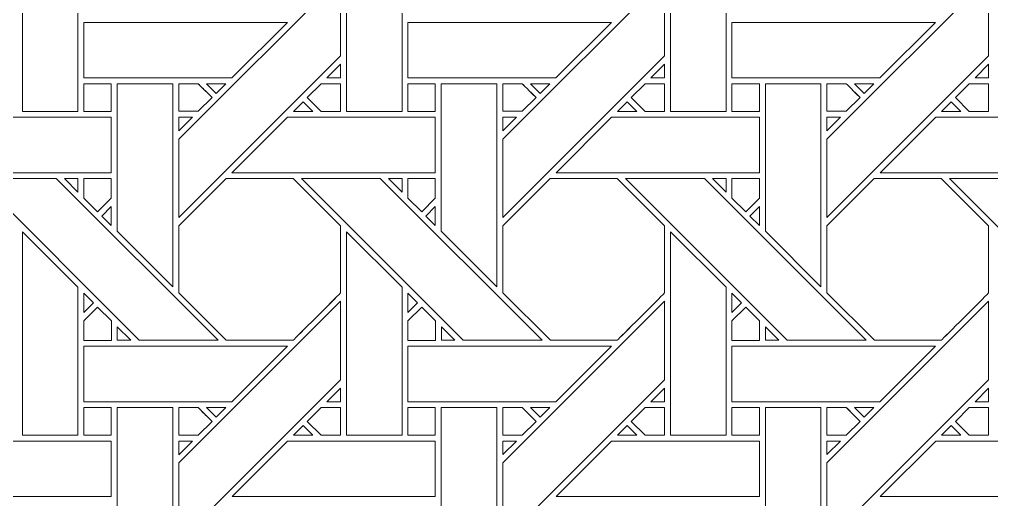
# Model space of a CAD drawing. Header units: inches. Extents: x 6.4 to 18.4, y 3.1 to 15.1.
# Drawn here: x 9.308 to 12.154, y 8.866 to 10.272 of the extents above; entities that cross this region are included whole.
import ezdxf

# ---------------------------------------------------------------- set-up
doc = ezdxf.new("R2010")
doc.units = ezdxf.units.IN
doc.header["$MEASUREMENT"] = 0
doc.layers.add('Design', color=7, linetype='Continuous', lineweight=0)

msp = doc.modelspace()

# ---------------------------------------------------------------- linework, layer by layer
at = {"layer": 'Design'}
for points, knots in [([(18.3821, 15.0948), (18.3821, 15.0948), (6.3829, 15.0948), (6.3829, 15.0948), (6.3829, 15.0948), (6.3829, 3.0948), (6.3829, 3.0948), (6.3829, 3.0948), (18.3829, 3.0948), (18.3829, 3.0948), (18.3829, 3.0948), (18.3829, 15.0948), (18.3829, 15.0948), (18.3829, 15.0948), (18.3821, 15.0948), (18.3821, 15.0948)], [0, 0, 0, 0, 1, 1, 1, 2, 2, 2, 3, 3, 3, 4, 4, 4, 5, 5, 5, 5]), ([(17.6485, 14.3611), (17.6485, 14.3611), (7.1165, 14.3611), (7.1165, 14.3611), (7.1165, 14.3611), (7.1165, 3.8284), (7.1165, 3.8284), (7.1165, 3.8284), (17.6492, 3.8284), (17.6492, 3.8284), (17.6492, 3.8284), (17.6492, 14.3611), (17.6492, 14.3611), (17.6492, 14.3611), (17.6485, 14.3611), (17.6485, 14.3611)], [0, 0, 0, 0, 1, 1, 1, 2, 2, 2, 3, 3, 3, 4, 4, 4, 5, 5, 5, 5]), ([(9.4791, 10.4368), (9.4791, 10.4368), (9.4791, 10.0031), (9.4791, 10.0031), (9.4791, 10.0031), (9.3163, 10.0031), (9.3163, 10.0031), (9.3163, 10.0031), (9.3163, 10.599), (9.3163, 10.599), (9.3163, 10.599), (9.4791, 10.4368), (9.4791, 10.4368)], [0, 0, 0, 0, 1, 1, 1, 2, 2, 2, 3, 3, 3, 4, 4, 4, 4]), ([(10.4278, 10.4368), (10.4278, 10.4368), (10.4278, 10.0031), (10.4278, 10.0031), (10.4278, 10.0031), (10.265, 10.0031), (10.265, 10.0031), (10.265, 10.0031), (10.265, 10.599), (10.265, 10.599), (10.265, 10.599), (10.4278, 10.4368), (10.4278, 10.4368)], [0, 0, 0, 0, 1, 1, 1, 2, 2, 2, 3, 3, 3, 4, 4, 4, 4]), ([(11.2137, 10.0031), (11.2137, 10.0031), (11.2137, 10.599), (11.2137, 10.599), (11.2137, 10.599), (11.3765, 10.4368), (11.3765, 10.4368), (11.3765, 10.4368), (11.3765, 10.0031), (11.3765, 10.0031), (11.3765, 10.0031), (11.2137, 10.0031), (11.2137, 10.0031)], [0, 0, 0, 0, 1, 1, 1, 2, 2, 2, 3, 3, 3, 4, 4, 4, 4]), ([(9.7742, 9.9218), (9.7742, 9.9218), (10.2479, 10.3954), (10.2479, 10.3954), (10.2479, 10.3954), (10.2479, 10.1654), (10.2479, 10.1654), (10.2479, 10.1654), (9.7742, 9.6917), (9.7742, 9.6917), (9.7742, 9.6917), (9.7742, 9.9218), (9.7742, 9.9218)], [0, 0, 0, 0, 1, 1, 1, 2, 2, 2, 3, 3, 3, 4, 4, 4, 4]), ([(10.7229, 9.9218), (10.7229, 9.9218), (11.1966, 10.3954), (11.1966, 10.3954), (11.1966, 10.3954), (11.1966, 10.1654), (11.1966, 10.1654), (11.1966, 10.1654), (10.7229, 9.6917), (10.7229, 9.6917), (10.7229, 9.6917), (10.7229, 9.9218), (10.7229, 9.9218)], [0, 0, 0, 0, 1, 1, 1, 2, 2, 2, 3, 3, 3, 4, 4, 4, 4]), ([(12.1453, 10.1654), (12.1453, 10.1654), (11.6717, 9.6917), (11.6717, 9.6917), (11.6717, 9.6917), (11.6717, 9.9218), (11.6717, 9.9218), (11.6717, 9.9218), (12.1453, 10.3954), (12.1453, 10.3954), (12.1453, 10.3954), (12.1453, 10.1654), (12.1453, 10.1654)], [0, 0, 0, 0, 1, 1, 1, 2, 2, 2, 3, 3, 3, 4, 4, 4, 4]), ([(9.4964, 10.1012), (9.4964, 10.1012), (9.4964, 10.2639), (9.4964, 10.2639), (9.4964, 10.2639), (10.0921, 10.2639), (10.0921, 10.2639), (10.0921, 10.2639), (9.9293, 10.1012), (9.9293, 10.1012), (9.9293, 10.1012), (9.4964, 10.1012), (9.4964, 10.1012)], [0, 0, 0, 0, 1, 1, 1, 2, 2, 2, 3, 3, 3, 4, 4, 4, 4]), ([(10.4451, 10.1012), (10.4451, 10.1012), (10.4451, 10.2639), (10.4451, 10.2639), (10.4451, 10.2639), (11.0408, 10.2639), (11.0408, 10.2639), (11.0408, 10.2639), (10.8781, 10.1012), (10.8781, 10.1012), (10.8781, 10.1012), (10.4451, 10.1012), (10.4451, 10.1012)], [0, 0, 0, 0, 1, 1, 1, 2, 2, 2, 3, 3, 3, 4, 4, 4, 4]), ([(11.9895, 10.2639), (11.9895, 10.2639), (11.8268, 10.1012), (11.8268, 10.1012), (11.8268, 10.1012), (11.3938, 10.1012), (11.3938, 10.1012), (11.3938, 10.1012), (11.3938, 10.2639), (11.3938, 10.2639), (11.3938, 10.2639), (11.9895, 10.2639), (11.9895, 10.2639)], [0, 0, 0, 0, 1, 1, 1, 2, 2, 2, 3, 3, 3, 4, 4, 4, 4]), ([(10.2081, 10.1012), (10.2081, 10.1012), (10.2479, 10.141), (10.2479, 10.141), (10.2479, 10.141), (10.2479, 10.1012), (10.2479, 10.1012), (10.2479, 10.1012), (10.2081, 10.1012), (10.2081, 10.1012)], [0, 0, 0, 0, 1, 1, 1, 2, 2, 2, 3, 3, 3, 3]), ([(11.1568, 10.1012), (11.1568, 10.1012), (11.1966, 10.141), (11.1966, 10.141), (11.1966, 10.141), (11.1966, 10.1012), (11.1966, 10.1012), (11.1966, 10.1012), (11.1568, 10.1012), (11.1568, 10.1012)], [0, 0, 0, 0, 1, 1, 1, 2, 2, 2, 3, 3, 3, 3]), ([(12.1056, 10.1012), (12.1056, 10.1012), (12.1453, 10.141), (12.1453, 10.141), (12.1453, 10.141), (12.1453, 10.1012), (12.1453, 10.1012), (12.1453, 10.1012), (12.1056, 10.1012), (12.1056, 10.1012)], [0, 0, 0, 0, 1, 1, 1, 2, 2, 2, 3, 3, 3, 3]), ([(9.4963, 10.0839), (9.4963, 10.0839), (9.5766, 10.0839), (9.5766, 10.0839), (9.5766, 10.0839), (9.5766, 10.0031), (9.5766, 10.0031), (9.5766, 10.0031), (9.4963, 10.0031), (9.4963, 10.0031), (9.4963, 10.0031), (9.4963, 10.0839), (9.4963, 10.0839)], [0, 0, 0, 0, 1, 1, 1, 2, 2, 2, 3, 3, 3, 4, 4, 4, 4]), ([(9.5766, 10.0839), (9.5766, 10.0839), (9.5766, 10.0031), (9.5766, 10.0031), (9.5766, 10.0031), (9.4963, 10.0031), (9.4963, 10.0031), (9.4963, 10.0031), (9.4963, 10.0839), (9.4963, 10.0839), (9.4963, 10.0839), (9.5766, 10.0839), (9.5766, 10.0839)], [0, 0, 0, 0, 1, 1, 1, 2, 2, 2, 3, 3, 3, 4, 4, 4, 4]), ([(9.7571, 10.0839), (9.7571, 10.0839), (9.7571, 9.4888), (9.7571, 9.4888), (9.7571, 9.4888), (9.5942, 9.6517), (9.5942, 9.6517), (9.5942, 9.6517), (9.5942, 10.0839), (9.5942, 10.0839), (9.5942, 10.0839), (9.7571, 10.0839), (9.7571, 10.0839)], [0, 0, 0, 0, 1, 1, 1, 2, 2, 2, 3, 3, 3, 4, 4, 4, 4]), ([(9.8313, 10.0839), (9.8364, 10.0788), (9.8672, 10.048), (9.8716, 10.0436), (9.8716, 10.0436), (9.8312, 10.0032), (9.8312, 10.0032), (9.8312, 10.0032), (9.7742, 10.0032), (9.7742, 10.0032), (9.7742, 10.0032), (9.7742, 10.0839), (9.7742, 10.0839), (9.7742, 10.0839), (9.8313, 10.0839), (9.8313, 10.0839)], [0, 0, 0, 0, 1, 1, 1, 2, 2, 2, 3, 3, 3, 4, 4, 4, 5, 5, 5, 5]), ([(9.8559, 10.0593), (9.8559, 10.0593), (9.8716, 10.0436), (9.8716, 10.0436), (9.8716, 10.0436), (9.8312, 10.0032), (9.8312, 10.0032), (9.8312, 10.0032), (9.7742, 10.0032), (9.7742, 10.0032), (9.7742, 10.0032), (9.7742, 10.0839), (9.7742, 10.0839), (9.7742, 10.0839), (9.8313, 10.0839), (9.8313, 10.0839), (9.8366, 10.0786), (9.8466, 10.0686), (9.8559, 10.0593)], [0, 0, 0, 0, 1, 1, 1, 2, 2, 2, 3, 3, 3, 4, 4, 4, 5, 5, 5, 6, 6, 6, 6]), ([(9.8556, 10.0839), (9.8556, 10.0839), (9.9121, 10.0839), (9.9121, 10.0839), (9.9121, 10.0839), (9.8838, 10.0557), (9.8838, 10.0557), (9.8838, 10.0557), (9.8556, 10.0839), (9.8556, 10.0839)], [0, 0, 0, 0, 1, 1, 1, 2, 2, 2, 3, 3, 3, 3]), ([(10.1907, 10.0031), (10.1907, 10.0031), (10.1504, 10.0435), (10.1504, 10.0435), (10.1504, 10.0435), (10.1908, 10.084), (10.1908, 10.084), (10.1908, 10.084), (10.2479, 10.084), (10.2479, 10.084), (10.2479, 10.084), (10.2479, 10.0031), (10.2479, 10.0031), (10.2479, 10.0031), (10.1907, 10.0031), (10.1907, 10.0031)], [0, 0, 0, 0, 1, 1, 1, 2, 2, 2, 3, 3, 3, 4, 4, 4, 5, 5, 5, 5]), ([(10.1504, 10.0435), (10.1504, 10.0435), (10.1908, 10.084), (10.1908, 10.084), (10.1908, 10.084), (10.2479, 10.084), (10.2479, 10.084), (10.2479, 10.084), (10.2479, 10.0031), (10.2479, 10.0031), (10.2479, 10.0031), (10.1907, 10.0031), (10.1907, 10.0031), (10.1907, 10.0031), (10.1504, 10.0435), (10.1504, 10.0435)], [0, 0, 0, 0, 1, 1, 1, 2, 2, 2, 3, 3, 3, 4, 4, 4, 5, 5, 5, 5]), ([(10.4451, 10.0031), (10.4451, 10.0031), (10.4451, 10.0839), (10.4451, 10.0839), (10.4451, 10.0839), (10.5253, 10.0839), (10.5253, 10.0839), (10.5253, 10.0839), (10.5253, 10.0031), (10.5253, 10.0031), (10.5253, 10.0031), (10.4451, 10.0031), (10.4451, 10.0031)], [0, 0, 0, 0, 1, 1, 1, 2, 2, 2, 3, 3, 3, 4, 4, 4, 4]), ([(10.4451, 10.0839), (10.4451, 10.0839), (10.5253, 10.0839), (10.5253, 10.0839), (10.5253, 10.0839), (10.5253, 10.0031), (10.5253, 10.0031), (10.5253, 10.0031), (10.4451, 10.0031), (10.4451, 10.0031), (10.4451, 10.0031), (10.4451, 10.0839), (10.4451, 10.0839)], [0, 0, 0, 0, 1, 1, 1, 2, 2, 2, 3, 3, 3, 4, 4, 4, 4]), ([(10.7058, 10.0839), (10.7058, 10.0839), (10.7058, 9.4888), (10.7058, 9.4888), (10.7058, 9.4888), (10.5429, 9.6517), (10.5429, 9.6517), (10.5429, 9.6517), (10.5429, 10.0839), (10.5429, 10.0839), (10.5429, 10.0839), (10.7058, 10.0839), (10.7058, 10.0839)], [0, 0, 0, 0, 1, 1, 1, 2, 2, 2, 3, 3, 3, 4, 4, 4, 4]), ([(10.78, 10.0839), (10.7851, 10.0788), (10.8159, 10.048), (10.8203, 10.0436), (10.8203, 10.0436), (10.7799, 10.0032), (10.7799, 10.0032), (10.7799, 10.0032), (10.7229, 10.0032), (10.7229, 10.0032), (10.7229, 10.0032), (10.7229, 10.0839), (10.7229, 10.0839), (10.7229, 10.0839), (10.78, 10.0839), (10.78, 10.0839)], [0, 0, 0, 0, 1, 1, 1, 2, 2, 2, 3, 3, 3, 4, 4, 4, 5, 5, 5, 5]), ([(10.8203, 10.0436), (10.8203, 10.0436), (10.7799, 10.0032), (10.7799, 10.0032), (10.7799, 10.0032), (10.7229, 10.0032), (10.7229, 10.0032), (10.7229, 10.0032), (10.7229, 10.0839), (10.7229, 10.0839), (10.7229, 10.0839), (10.78, 10.0839), (10.78, 10.0839), (10.7852, 10.0787), (10.816, 10.0479), (10.8203, 10.0436)], [0, 0, 0, 0, 1, 1, 1, 2, 2, 2, 3, 3, 3, 4, 4, 4, 5, 5, 5, 5]), ([(10.8044, 10.0839), (10.8044, 10.0839), (10.8608, 10.0839), (10.8608, 10.0839), (10.8608, 10.0839), (10.8326, 10.0557), (10.8326, 10.0557), (10.8326, 10.0557), (10.8044, 10.0839), (10.8044, 10.0839)], [0, 0, 0, 0, 1, 1, 1, 2, 2, 2, 3, 3, 3, 3]), ([(11.1395, 10.0031), (11.1395, 10.0031), (11.0991, 10.0435), (11.0991, 10.0435), (11.0991, 10.0435), (11.1396, 10.084), (11.1396, 10.084), (11.1396, 10.084), (11.1966, 10.084), (11.1966, 10.084), (11.1966, 10.084), (11.1966, 10.0031), (11.1966, 10.0031), (11.1966, 10.0031), (11.1395, 10.0031), (11.1395, 10.0031)], [0, 0, 0, 0, 1, 1, 1, 2, 2, 2, 3, 3, 3, 4, 4, 4, 5, 5, 5, 5]), ([(11.0991, 10.0435), (11.0991, 10.0435), (11.1396, 10.084), (11.1396, 10.084), (11.1396, 10.084), (11.1966, 10.084), (11.1966, 10.084), (11.1966, 10.084), (11.1966, 10.0031), (11.1966, 10.0031), (11.1966, 10.0031), (11.1395, 10.0031), (11.1395, 10.0031), (11.1395, 10.0031), (11.0991, 10.0435), (11.0991, 10.0435)], [0, 0, 0, 0, 1, 1, 1, 2, 2, 2, 3, 3, 3, 4, 4, 4, 5, 5, 5, 5]), ([(11.3938, 10.0031), (11.3938, 10.0031), (11.3938, 10.0839), (11.3938, 10.0839), (11.3938, 10.0839), (11.474, 10.0839), (11.474, 10.0839), (11.474, 10.0839), (11.474, 10.0031), (11.474, 10.0031), (11.474, 10.0031), (11.3938, 10.0031), (11.3938, 10.0031)], [0, 0, 0, 0, 1, 1, 1, 2, 2, 2, 3, 3, 3, 4, 4, 4, 4]), ([(11.474, 10.0839), (11.474, 10.0839), (11.474, 10.0031), (11.474, 10.0031), (11.474, 10.0031), (11.3938, 10.0031), (11.3938, 10.0031), (11.3938, 10.0031), (11.3938, 10.0839), (11.3938, 10.0839), (11.3938, 10.0839), (11.474, 10.0839), (11.474, 10.0839)], [0, 0, 0, 0, 1, 1, 1, 2, 2, 2, 3, 3, 3, 4, 4, 4, 4]), ([(11.6545, 10.0839), (11.6545, 10.0839), (11.6545, 9.4888), (11.6545, 9.4888), (11.6545, 9.4888), (11.4916, 9.6517), (11.4916, 9.6517), (11.4916, 9.6517), (11.4916, 10.0839), (11.4916, 10.0839), (11.4916, 10.0839), (11.6545, 10.0839), (11.6545, 10.0839)], [0, 0, 0, 0, 1, 1, 1, 2, 2, 2, 3, 3, 3, 4, 4, 4, 4]), ([(11.7287, 10.0839), (11.7339, 10.0788), (11.7646, 10.048), (11.7691, 10.0436), (11.7691, 10.0436), (11.7286, 10.0032), (11.7286, 10.0032), (11.7286, 10.0032), (11.6717, 10.0032), (11.6717, 10.0032), (11.6717, 10.0032), (11.6717, 10.0839), (11.6717, 10.0839), (11.6717, 10.0839), (11.7287, 10.0839), (11.7287, 10.0839)], [0, 0, 0, 0, 1, 1, 1, 2, 2, 2, 3, 3, 3, 4, 4, 4, 5, 5, 5, 5]), ([(11.7691, 10.0436), (11.7691, 10.0436), (11.7286, 10.0032), (11.7286, 10.0032), (11.7286, 10.0032), (11.6717, 10.0032), (11.6717, 10.0032), (11.6717, 10.0032), (11.6717, 10.0839), (11.6717, 10.0839), (11.6717, 10.0839), (11.7287, 10.0839), (11.7287, 10.0839), (11.7339, 10.0787), (11.7647, 10.0479), (11.7691, 10.0436)], [0, 0, 0, 0, 1, 1, 1, 2, 2, 2, 3, 3, 3, 4, 4, 4, 5, 5, 5, 5]), ([(11.7531, 10.0839), (11.7531, 10.0839), (11.8096, 10.0839), (11.8096, 10.0839), (11.8096, 10.0839), (11.7813, 10.0557), (11.7813, 10.0557), (11.7813, 10.0557), (11.7531, 10.0839), (11.7531, 10.0839)], [0, 0, 0, 0, 1, 1, 1, 2, 2, 2, 3, 3, 3, 3]), ([(12.0882, 10.0031), (12.0882, 10.0031), (12.0479, 10.0435), (12.0479, 10.0435), (12.0479, 10.0435), (12.0883, 10.084), (12.0883, 10.084), (12.0883, 10.084), (12.1453, 10.084), (12.1453, 10.084), (12.1453, 10.084), (12.1453, 10.0031), (12.1453, 10.0031), (12.1453, 10.0031), (12.0882, 10.0031), (12.0882, 10.0031)], [0, 0, 0, 0, 1, 1, 1, 2, 2, 2, 3, 3, 3, 4, 4, 4, 5, 5, 5, 5]), ([(12.1453, 10.084), (12.1453, 10.084), (12.1453, 10.0031), (12.1453, 10.0031), (12.1453, 10.0031), (12.0882, 10.0031), (12.0882, 10.0031), (12.0882, 10.0031), (12.0479, 10.0435), (12.0479, 10.0435), (12.0479, 10.0435), (12.0883, 10.084), (12.0883, 10.084), (12.0883, 10.084), (12.1453, 10.084), (12.1453, 10.084)], [0, 0, 0, 0, 1, 1, 1, 2, 2, 2, 3, 3, 3, 4, 4, 4, 5, 5, 5, 5]), ([(10.1666, 10.0031), (10.1666, 10.0031), (10.11, 10.0031), (10.11, 10.0031), (10.11, 10.0031), (10.1383, 10.0314), (10.1383, 10.0314), (10.1383, 10.0314), (10.1666, 10.0031), (10.1666, 10.0031)], [0, 0, 0, 0, 1, 1, 1, 2, 2, 2, 3, 3, 3, 3]), ([(11.1153, 10.0031), (11.1153, 10.0031), (11.0588, 10.0031), (11.0588, 10.0031), (11.0588, 10.0031), (11.087, 10.0314), (11.087, 10.0314), (11.087, 10.0314), (11.1153, 10.0031), (11.1153, 10.0031)], [0, 0, 0, 0, 1, 1, 1, 2, 2, 2, 3, 3, 3, 3]), ([(12.064, 10.0031), (12.064, 10.0031), (12.0075, 10.0031), (12.0075, 10.0031), (12.0075, 10.0031), (12.0358, 10.0314), (12.0358, 10.0314), (12.0358, 10.0314), (12.064, 10.0031), (12.064, 10.0031)], [0, 0, 0, 0, 1, 1, 1, 2, 2, 2, 3, 3, 3, 3]), ([(9.1442, 9.986), (9.1442, 9.986), (9.5766, 9.986), (9.5766, 9.986), (9.5766, 9.986), (9.5766, 9.8232), (9.5766, 9.8232), (9.5766, 9.8232), (8.9813, 9.8232), (8.9813, 9.8232), (8.9813, 9.8232), (9.1442, 9.986), (9.1442, 9.986)], [0, 0, 0, 0, 1, 1, 1, 2, 2, 2, 3, 3, 3, 4, 4, 4, 4]), ([(9.814, 9.986), (9.814, 9.986), (9.7742, 9.9462), (9.7742, 9.9462), (9.7742, 9.9462), (9.7742, 9.986), (9.7742, 9.986), (9.7742, 9.986), (9.814, 9.986), (9.814, 9.986)], [0, 0, 0, 0, 1, 1, 1, 2, 2, 2, 3, 3, 3, 3]), ([(10.0929, 9.986), (10.0929, 9.986), (10.5253, 9.986), (10.5253, 9.986), (10.5253, 9.986), (10.5253, 9.8232), (10.5253, 9.8232), (10.5253, 9.8232), (9.93, 9.8232), (9.93, 9.8232), (9.93, 9.8232), (10.0929, 9.986), (10.0929, 9.986)], [0, 0, 0, 0, 1, 1, 1, 2, 2, 2, 3, 3, 3, 4, 4, 4, 4]), ([(10.7628, 9.986), (10.7628, 9.986), (10.7229, 9.9462), (10.7229, 9.9462), (10.7229, 9.9462), (10.7229, 9.986), (10.7229, 9.986), (10.7229, 9.986), (10.7628, 9.986), (10.7628, 9.986)], [0, 0, 0, 0, 1, 1, 1, 2, 2, 2, 3, 3, 3, 3]), ([(11.0416, 9.986), (11.0416, 9.986), (11.4741, 9.986), (11.4741, 9.986), (11.4741, 9.986), (11.4741, 9.8232), (11.4741, 9.8232), (11.4741, 9.8232), (10.8788, 9.8232), (10.8788, 9.8232), (10.8788, 9.8232), (11.0416, 9.986), (11.0416, 9.986)], [0, 0, 0, 0, 1, 1, 1, 2, 2, 2, 3, 3, 3, 4, 4, 4, 4]), ([(11.7115, 9.986), (11.7115, 9.986), (11.6717, 9.9462), (11.6717, 9.9462), (11.6717, 9.9462), (11.6717, 9.986), (11.6717, 9.986), (11.6717, 9.986), (11.7115, 9.986), (11.7115, 9.986)], [0, 0, 0, 0, 1, 1, 1, 2, 2, 2, 3, 3, 3, 3]), ([(12.4228, 9.986), (12.4228, 9.986), (12.4228, 9.8232), (12.4228, 9.8232), (12.4228, 9.8232), (11.8275, 9.8232), (11.8275, 9.8232), (11.8275, 9.8232), (11.9904, 9.986), (11.9904, 9.986), (11.9904, 9.986), (12.4228, 9.986), (12.4228, 9.986)], [0, 0, 0, 0, 1, 1, 1, 2, 2, 2, 3, 3, 3, 4, 4, 4, 4]), ([(9.4156, 9.8061), (9.4156, 9.8061), (9.8892, 9.3324), (9.8892, 9.3324), (9.8892, 9.3324), (9.6582, 9.3324), (9.6582, 9.3324), (9.6582, 9.3324), (9.1846, 9.8061), (9.1846, 9.8061), (9.1846, 9.8061), (9.4156, 9.8061), (9.4156, 9.8061)], [0, 0, 0, 0, 1, 1, 1, 2, 2, 2, 3, 3, 3, 4, 4, 4, 4]), ([(9.4791, 9.8061), (9.4791, 9.8061), (9.4791, 9.7662), (9.4791, 9.7662), (9.4791, 9.7662), (9.4397, 9.8061), (9.4397, 9.8061), (9.4397, 9.8061), (9.4791, 9.8061), (9.4791, 9.8061)], [0, 0, 0, 0, 1, 1, 1, 2, 2, 2, 3, 3, 3, 3]), ([(9.5766, 9.8061), (9.5766, 9.8061), (9.5766, 9.7485), (9.5766, 9.7485), (9.5766, 9.7485), (9.5366, 9.7085), (9.5366, 9.7085), (9.5366, 9.7085), (9.4963, 9.7489), (9.4963, 9.7489), (9.4963, 9.7489), (9.4963, 9.8061), (9.4963, 9.8061), (9.4963, 9.8061), (9.5766, 9.8061), (9.5766, 9.8061)], [0, 0, 0, 0, 1, 1, 1, 2, 2, 2, 3, 3, 3, 4, 4, 4, 5, 5, 5, 5]), ([(9.5366, 9.7085), (9.5366, 9.7085), (9.4963, 9.7489), (9.4963, 9.7489), (9.4963, 9.7489), (9.4963, 9.8061), (9.4963, 9.8061), (9.4963, 9.8061), (9.5766, 9.8061), (9.5766, 9.8061), (9.5766, 9.8061), (9.5766, 9.7485), (9.5766, 9.7485), (9.5766, 9.7485), (9.5366, 9.7085), (9.5366, 9.7085)], [0, 0, 0, 0, 1, 1, 1, 2, 2, 2, 3, 3, 3, 4, 4, 4, 5, 5, 5, 5]), ([(9.9129, 9.8061), (9.9129, 9.8061), (10.1091, 9.8061), (10.1091, 9.8061), (10.1091, 9.8061), (10.2478, 9.6673), (10.2478, 9.6673), (10.2478, 9.6673), (10.2478, 9.4711), (10.2478, 9.4711), (10.23, 9.4532), (10.1181, 9.3414), (10.1091, 9.3324), (10.1091, 9.3324), (9.9134, 9.3324), (9.9134, 9.3324), (9.9134, 9.3324), (9.7742, 9.4717), (9.7742, 9.4717), (9.7742, 9.4717), (9.7742, 9.6673), (9.7742, 9.6673), (9.7742, 9.6673), (9.9129, 9.8061), (9.9129, 9.8061)], [0, 0, 0, 0, 1, 1, 1, 2, 2, 2, 3, 3, 3, 4, 4, 4, 5, 5, 5, 6, 6, 6, 7, 7, 7, 8, 8, 8, 8]), ([(9.7742, 9.6673), (9.7742, 9.6673), (9.9129, 9.8061), (9.9129, 9.8061), (9.9129, 9.8061), (10.1091, 9.8061), (10.1091, 9.8061), (10.1091, 9.8061), (10.2478, 9.6673), (10.2478, 9.6673), (10.2478, 9.6673), (10.2478, 9.4711), (10.2478, 9.4711), (10.2301, 9.4533), (10.1182, 9.3415), (10.1091, 9.3324), (10.1091, 9.3324), (9.9134, 9.3324), (9.9134, 9.3324), (9.9134, 9.3324), (9.7742, 9.4717), (9.7742, 9.4717), (9.7742, 9.4717), (9.7742, 9.6673), (9.7742, 9.6673)], [0, 0, 0, 0, 1, 1, 1, 2, 2, 2, 3, 3, 3, 4, 4, 4, 5, 5, 5, 6, 6, 6, 7, 7, 7, 8, 8, 8, 8]), ([(10.3643, 9.8061), (10.3643, 9.8061), (10.838, 9.3324), (10.838, 9.3324), (10.838, 9.3324), (10.6069, 9.3324), (10.6069, 9.3324), (10.6069, 9.3324), (10.1334, 9.8061), (10.1334, 9.8061), (10.1334, 9.8061), (10.3643, 9.8061), (10.3643, 9.8061)], [0, 0, 0, 0, 1, 1, 1, 2, 2, 2, 3, 3, 3, 4, 4, 4, 4]), ([(10.4279, 9.8061), (10.4279, 9.8061), (10.4279, 9.7662), (10.4279, 9.7662), (10.4279, 9.7662), (10.3884, 9.8061), (10.3884, 9.8061), (10.3884, 9.8061), (10.4279, 9.8061), (10.4279, 9.8061)], [0, 0, 0, 0, 1, 1, 1, 2, 2, 2, 3, 3, 3, 3]), ([(10.5253, 9.8061), (10.5253, 9.8061), (10.5253, 9.7485), (10.5253, 9.7485), (10.5253, 9.7485), (10.4854, 9.7085), (10.4854, 9.7085), (10.4854, 9.7085), (10.445, 9.7489), (10.445, 9.7489), (10.445, 9.7489), (10.445, 9.8061), (10.445, 9.8061), (10.445, 9.8061), (10.5253, 9.8061), (10.5253, 9.8061)], [0, 0, 0, 0, 1, 1, 1, 2, 2, 2, 3, 3, 3, 4, 4, 4, 5, 5, 5, 5]), ([(10.4854, 9.7085), (10.4854, 9.7085), (10.445, 9.7489), (10.445, 9.7489), (10.445, 9.7489), (10.445, 9.8061), (10.445, 9.8061), (10.445, 9.8061), (10.5253, 9.8061), (10.5253, 9.8061), (10.5253, 9.8061), (10.5253, 9.7485), (10.5253, 9.7485), (10.5253, 9.7485), (10.4854, 9.7085), (10.4854, 9.7085)], [0, 0, 0, 0, 1, 1, 1, 2, 2, 2, 3, 3, 3, 4, 4, 4, 5, 5, 5, 5]), ([(10.8616, 9.8061), (10.8616, 9.8061), (11.0578, 9.8061), (11.0578, 9.8061), (11.0578, 9.8061), (11.1966, 9.6673), (11.1966, 9.6673), (11.1966, 9.6673), (11.1966, 9.4711), (11.1966, 9.4711), (11.1788, 9.4532), (11.0669, 9.3414), (11.0579, 9.3324), (11.0579, 9.3324), (10.8622, 9.3324), (10.8622, 9.3324), (10.8622, 9.3324), (10.7229, 9.4717), (10.7229, 9.4717), (10.7229, 9.4717), (10.7229, 9.6673), (10.7229, 9.6673), (10.7229, 9.6673), (10.8616, 9.8061), (10.8616, 9.8061)], [0, 0, 0, 0, 1, 1, 1, 2, 2, 2, 3, 3, 3, 4, 4, 4, 5, 5, 5, 6, 6, 6, 7, 7, 7, 8, 8, 8, 8]), ([(10.7229, 9.6673), (10.7229, 9.6673), (10.8616, 9.8061), (10.8616, 9.8061), (10.8616, 9.8061), (11.0578, 9.8061), (11.0578, 9.8061), (11.0578, 9.8061), (11.1966, 9.6673), (11.1966, 9.6673), (11.1966, 9.6673), (11.1966, 9.4711), (11.1966, 9.4711), (11.1787, 9.4531), (11.0668, 9.3414), (11.0579, 9.3324), (11.0579, 9.3324), (10.8622, 9.3324), (10.8622, 9.3324), (10.8622, 9.3324), (10.7229, 9.4717), (10.7229, 9.4717), (10.7229, 9.4717), (10.7229, 9.6673), (10.7229, 9.6673)], [0, 0, 0, 0, 1, 1, 1, 2, 2, 2, 3, 3, 3, 4, 4, 4, 5, 5, 5, 6, 6, 6, 7, 7, 7, 8, 8, 8, 8]), ([(11.313, 9.8061), (11.313, 9.8061), (11.7867, 9.3324), (11.7867, 9.3324), (11.7867, 9.3324), (11.5556, 9.3324), (11.5556, 9.3324), (11.5556, 9.3324), (11.0821, 9.8061), (11.0821, 9.8061), (11.0821, 9.8061), (11.313, 9.8061), (11.313, 9.8061)], [0, 0, 0, 0, 1, 1, 1, 2, 2, 2, 3, 3, 3, 4, 4, 4, 4]), ([(11.3766, 9.8061), (11.3766, 9.8061), (11.3766, 9.7662), (11.3766, 9.7662), (11.3766, 9.7662), (11.3372, 9.8061), (11.3372, 9.8061), (11.3372, 9.8061), (11.3766, 9.8061), (11.3766, 9.8061)], [0, 0, 0, 0, 1, 1, 1, 2, 2, 2, 3, 3, 3, 3]), ([(11.474, 9.8061), (11.474, 9.8061), (11.474, 9.7485), (11.474, 9.7485), (11.474, 9.7485), (11.4341, 9.7085), (11.4341, 9.7085), (11.4341, 9.7085), (11.3938, 9.7489), (11.3938, 9.7489), (11.3938, 9.7489), (11.3938, 9.8061), (11.3938, 9.8061), (11.3938, 9.8061), (11.474, 9.8061), (11.474, 9.8061)], [0, 0, 0, 0, 1, 1, 1, 2, 2, 2, 3, 3, 3, 4, 4, 4, 5, 5, 5, 5]), ([(11.4341, 9.7085), (11.4341, 9.7085), (11.3938, 9.7489), (11.3938, 9.7489), (11.3938, 9.7489), (11.3938, 9.8061), (11.3938, 9.8061), (11.3938, 9.8061), (11.474, 9.8061), (11.474, 9.8061), (11.474, 9.8061), (11.474, 9.7485), (11.474, 9.7485), (11.474, 9.7485), (11.4341, 9.7085), (11.4341, 9.7085)], [0, 0, 0, 0, 1, 1, 1, 2, 2, 2, 3, 3, 3, 4, 4, 4, 5, 5, 5, 5]), ([(11.8104, 9.8061), (11.8104, 9.8061), (12.0066, 9.8061), (12.0066, 9.8061), (12.0066, 9.8061), (12.1453, 9.6673), (12.1453, 9.6673), (12.1453, 9.6673), (12.1453, 9.4711), (12.1453, 9.4711), (12.1275, 9.4532), (12.0156, 9.3414), (12.0066, 9.3324), (12.0066, 9.3324), (11.8109, 9.3324), (11.8109, 9.3324), (11.8109, 9.3324), (11.6717, 9.4717), (11.6717, 9.4717), (11.6717, 9.4717), (11.6717, 9.6673), (11.6717, 9.6673), (11.6717, 9.6673), (11.8104, 9.8061), (11.8104, 9.8061)], [0, 0, 0, 0, 1, 1, 1, 2, 2, 2, 3, 3, 3, 4, 4, 4, 5, 5, 5, 6, 6, 6, 7, 7, 7, 8, 8, 8, 8]), ([(12.1453, 9.6673), (12.1453, 9.6673), (12.1453, 9.4711), (12.1453, 9.4711), (12.1274, 9.4531), (12.0155, 9.3414), (12.0066, 9.3324), (12.0066, 9.3324), (11.8109, 9.3324), (11.8109, 9.3324), (11.8109, 9.3324), (11.6717, 9.4717), (11.6717, 9.4717), (11.6717, 9.4717), (11.6717, 9.6673), (11.6717, 9.6673), (11.6717, 9.6673), (11.8104, 9.8061), (11.8104, 9.8061), (11.8104, 9.8061), (12.0066, 9.8061), (12.0066, 9.8061), (12.0066, 9.8061), (12.1453, 9.6673), (12.1453, 9.6673)], [0, 0, 0, 0, 1, 1, 1, 2, 2, 2, 3, 3, 3, 4, 4, 4, 5, 5, 5, 6, 6, 6, 7, 7, 7, 8, 8, 8, 8]), ([(12.7354, 9.3324), (12.7354, 9.3324), (12.5044, 9.3324), (12.5044, 9.3324), (12.5044, 9.3324), (12.0308, 9.8061), (12.0308, 9.8061), (12.0308, 9.8061), (12.2618, 9.8061), (12.2618, 9.8061), (12.2618, 9.8061), (12.7354, 9.3324), (12.7354, 9.3324)], [0, 0, 0, 0, 1, 1, 1, 2, 2, 2, 3, 3, 3, 4, 4, 4, 4]), ([(9.5766, 9.7242), (9.5766, 9.7242), (9.5766, 9.6691), (9.5766, 9.6691), (9.5766, 9.6691), (9.5488, 9.6964), (9.5488, 9.6964), (9.5488, 9.6964), (9.5766, 9.7242), (9.5766, 9.7242)], [0, 0, 0, 0, 1, 1, 1, 2, 2, 2, 3, 3, 3, 3]), ([(10.5253, 9.7242), (10.5253, 9.7242), (10.5253, 9.6691), (10.5253, 9.6691), (10.5253, 9.6691), (10.4976, 9.6964), (10.4976, 9.6964), (10.4976, 9.6964), (10.5253, 9.7242), (10.5253, 9.7242)], [0, 0, 0, 0, 1, 1, 1, 2, 2, 2, 3, 3, 3, 3]), ([(11.4741, 9.7242), (11.4741, 9.7242), (11.4741, 9.6691), (11.4741, 9.6691), (11.4741, 9.6691), (11.4463, 9.6964), (11.4463, 9.6964), (11.4463, 9.6964), (11.4741, 9.7242), (11.4741, 9.7242)], [0, 0, 0, 0, 1, 1, 1, 2, 2, 2, 3, 3, 3, 3]), ([(9.4791, 9.4881), (9.4791, 9.4881), (9.4791, 9.0544), (9.4791, 9.0544), (9.4791, 9.0544), (9.3163, 9.0544), (9.3163, 9.0544), (9.3163, 9.0544), (9.3163, 9.6502), (9.3163, 9.6502), (9.3163, 9.6502), (9.4791, 9.4881), (9.4791, 9.4881)], [0, 0, 0, 0, 1, 1, 1, 2, 2, 2, 3, 3, 3, 4, 4, 4, 4]), ([(10.4278, 9.4881), (10.4278, 9.4881), (10.4278, 9.0544), (10.4278, 9.0544), (10.4278, 9.0544), (10.265, 9.0544), (10.265, 9.0544), (10.265, 9.0544), (10.265, 9.6502), (10.265, 9.6502), (10.265, 9.6502), (10.4278, 9.4881), (10.4278, 9.4881)], [0, 0, 0, 0, 1, 1, 1, 2, 2, 2, 3, 3, 3, 4, 4, 4, 4]), ([(11.3765, 9.4881), (11.3765, 9.4881), (11.3765, 9.0544), (11.3765, 9.0544), (11.3765, 9.0544), (11.2137, 9.0544), (11.2137, 9.0544), (11.2137, 9.0544), (11.2137, 9.6502), (11.2137, 9.6502), (11.2137, 9.6502), (11.3765, 9.4881), (11.3765, 9.4881)], [0, 0, 0, 0, 1, 1, 1, 2, 2, 2, 3, 3, 3, 4, 4, 4, 4]), ([(9.4964, 9.4138), (9.4964, 9.4138), (9.4964, 9.4706), (9.4964, 9.4706), (9.4964, 9.4706), (9.5246, 9.442), (9.5246, 9.442), (9.5246, 9.442), (9.4964, 9.4138), (9.4964, 9.4138)], [0, 0, 0, 0, 1, 1, 1, 2, 2, 2, 3, 3, 3, 3]), ([(10.4451, 9.4138), (10.4451, 9.4138), (10.4451, 9.4706), (10.4451, 9.4706), (10.4451, 9.4706), (10.4733, 9.442), (10.4733, 9.442), (10.4733, 9.442), (10.4451, 9.4138), (10.4451, 9.4138)], [0, 0, 0, 0, 1, 1, 1, 2, 2, 2, 3, 3, 3, 3]), ([(11.3938, 9.4138), (11.3938, 9.4138), (11.3938, 9.4706), (11.3938, 9.4706), (11.3938, 9.4706), (11.422, 9.442), (11.422, 9.442), (11.422, 9.442), (11.3938, 9.4138), (11.3938, 9.4138)], [0, 0, 0, 0, 1, 1, 1, 2, 2, 2, 3, 3, 3, 3]), ([(9.4963, 9.3322), (9.4963, 9.3322), (9.4963, 9.3895), (9.4963, 9.3895), (9.4963, 9.3895), (9.5367, 9.4298), (9.5367, 9.4298), (9.5367, 9.4298), (9.577, 9.3895), (9.577, 9.3895), (9.577, 9.3895), (9.577, 9.3322), (9.577, 9.3322), (9.577, 9.3322), (9.4963, 9.3322), (9.4963, 9.3322)], [0, 0, 0, 0, 1, 1, 1, 2, 2, 2, 3, 3, 3, 4, 4, 4, 5, 5, 5, 5]), ([(9.5367, 9.4298), (9.5367, 9.4298), (9.577, 9.3895), (9.577, 9.3895), (9.577, 9.3895), (9.577, 9.3322), (9.577, 9.3322), (9.577, 9.3322), (9.4963, 9.3322), (9.4963, 9.3322), (9.4963, 9.3322), (9.4963, 9.3895), (9.4963, 9.3895), (9.4963, 9.3895), (9.5367, 9.4298), (9.5367, 9.4298)], [0, 0, 0, 0, 1, 1, 1, 2, 2, 2, 3, 3, 3, 4, 4, 4, 5, 5, 5, 5]), ([(9.7742, 8.9731), (9.7742, 8.9731), (10.2479, 9.4467), (10.2479, 9.4467), (10.2479, 9.4467), (10.2479, 9.2166), (10.2479, 9.2166), (10.2479, 9.2166), (9.7742, 8.743), (9.7742, 8.743), (9.7742, 8.743), (9.7742, 8.9731), (9.7742, 8.9731)], [0, 0, 0, 0, 1, 1, 1, 2, 2, 2, 3, 3, 3, 4, 4, 4, 4]), ([(10.4451, 9.3322), (10.4451, 9.3322), (10.4451, 9.3895), (10.4451, 9.3895), (10.4451, 9.3895), (10.4854, 9.4298), (10.4854, 9.4298), (10.4854, 9.4298), (10.5257, 9.3895), (10.5257, 9.3895), (10.5257, 9.3895), (10.5257, 9.3322), (10.5257, 9.3322), (10.5257, 9.3322), (10.4451, 9.3322), (10.4451, 9.3322)], [0, 0, 0, 0, 1, 1, 1, 2, 2, 2, 3, 3, 3, 4, 4, 4, 5, 5, 5, 5]), ([(10.4854, 9.4298), (10.4854, 9.4298), (10.5257, 9.3895), (10.5257, 9.3895), (10.5257, 9.3895), (10.5257, 9.3322), (10.5257, 9.3322), (10.5257, 9.3322), (10.4451, 9.3322), (10.4451, 9.3322), (10.4451, 9.3322), (10.4451, 9.3895), (10.4451, 9.3895), (10.4451, 9.3895), (10.4854, 9.4298), (10.4854, 9.4298)], [0, 0, 0, 0, 1, 1, 1, 2, 2, 2, 3, 3, 3, 4, 4, 4, 5, 5, 5, 5]), ([(10.7229, 8.9731), (10.7229, 8.9731), (11.1966, 9.4467), (11.1966, 9.4467), (11.1966, 9.4467), (11.1966, 9.2166), (11.1966, 9.2166), (11.1966, 9.2166), (10.7229, 8.743), (10.7229, 8.743), (10.7229, 8.743), (10.7229, 8.9731), (10.7229, 8.9731)], [0, 0, 0, 0, 1, 1, 1, 2, 2, 2, 3, 3, 3, 4, 4, 4, 4]), ([(11.3938, 9.3322), (11.3938, 9.3322), (11.3938, 9.3895), (11.3938, 9.3895), (11.3938, 9.3895), (11.4341, 9.4298), (11.4341, 9.4298), (11.4341, 9.4298), (11.4745, 9.3895), (11.4745, 9.3895), (11.4745, 9.3895), (11.4745, 9.3322), (11.4745, 9.3322), (11.4745, 9.3322), (11.3938, 9.3322), (11.3938, 9.3322)], [0, 0, 0, 0, 1, 1, 1, 2, 2, 2, 3, 3, 3, 4, 4, 4, 5, 5, 5, 5]), ([(11.4341, 9.4298), (11.4341, 9.4298), (11.4745, 9.3895), (11.4745, 9.3895), (11.4745, 9.3895), (11.4745, 9.3322), (11.4745, 9.3322), (11.4745, 9.3322), (11.3938, 9.3322), (11.3938, 9.3322), (11.3938, 9.3322), (11.3938, 9.3895), (11.3938, 9.3895), (11.3938, 9.3895), (11.4341, 9.4298), (11.4341, 9.4298)], [0, 0, 0, 0, 1, 1, 1, 2, 2, 2, 3, 3, 3, 4, 4, 4, 5, 5, 5, 5]), ([(11.6717, 8.9731), (11.6717, 8.9731), (12.1453, 9.4467), (12.1453, 9.4467), (12.1453, 9.4467), (12.1453, 9.2166), (12.1453, 9.2166), (12.1453, 9.2166), (11.6717, 8.743), (11.6717, 8.743), (11.6717, 8.743), (11.6717, 8.9731), (11.6717, 8.9731)], [0, 0, 0, 0, 1, 1, 1, 2, 2, 2, 3, 3, 3, 4, 4, 4, 4]), ([(9.5943, 9.3324), (9.5943, 9.3324), (9.5943, 9.3722), (9.5943, 9.3722), (9.5943, 9.3722), (9.634, 9.3324), (9.634, 9.3324), (9.634, 9.3324), (9.5943, 9.3324), (9.5943, 9.3324)], [0, 0, 0, 0, 1, 1, 1, 2, 2, 2, 3, 3, 3, 3]), ([(10.543, 9.3324), (10.543, 9.3324), (10.543, 9.3722), (10.543, 9.3722), (10.543, 9.3722), (10.5827, 9.3324), (10.5827, 9.3324), (10.5827, 9.3324), (10.543, 9.3324), (10.543, 9.3324)], [0, 0, 0, 0, 1, 1, 1, 2, 2, 2, 3, 3, 3, 3]), ([(11.4917, 9.3324), (11.4917, 9.3324), (11.4917, 9.3722), (11.4917, 9.3722), (11.4917, 9.3722), (11.5314, 9.3324), (11.5314, 9.3324), (11.5314, 9.3324), (11.4917, 9.3324), (11.4917, 9.3324)], [0, 0, 0, 0, 1, 1, 1, 2, 2, 2, 3, 3, 3, 3]), ([(9.4964, 9.1525), (9.4964, 9.1525), (9.4964, 9.3152), (9.4964, 9.3152), (9.4964, 9.3152), (10.0921, 9.3152), (10.0921, 9.3152), (10.0921, 9.3152), (9.9293, 9.1525), (9.9293, 9.1525), (9.9293, 9.1525), (9.4964, 9.1525), (9.4964, 9.1525)], [0, 0, 0, 0, 1, 1, 1, 2, 2, 2, 3, 3, 3, 4, 4, 4, 4]), ([(10.4451, 9.1525), (10.4451, 9.1525), (10.4451, 9.3152), (10.4451, 9.3152), (10.4451, 9.3152), (11.0408, 9.3152), (11.0408, 9.3152), (11.0408, 9.3152), (10.8781, 9.1525), (10.8781, 9.1525), (10.8781, 9.1525), (10.4451, 9.1525), (10.4451, 9.1525)], [0, 0, 0, 0, 1, 1, 1, 2, 2, 2, 3, 3, 3, 4, 4, 4, 4]), ([(11.3938, 9.1525), (11.3938, 9.1525), (11.3938, 9.3152), (11.3938, 9.3152), (11.3938, 9.3152), (11.9895, 9.3152), (11.9895, 9.3152), (11.9895, 9.3152), (11.8268, 9.1525), (11.8268, 9.1525), (11.8268, 9.1525), (11.3938, 9.1525), (11.3938, 9.1525)], [0, 0, 0, 0, 1, 1, 1, 2, 2, 2, 3, 3, 3, 4, 4, 4, 4]), ([(10.2081, 9.1525), (10.2081, 9.1525), (10.2479, 9.1923), (10.2479, 9.1923), (10.2479, 9.1923), (10.2479, 9.1525), (10.2479, 9.1525), (10.2479, 9.1525), (10.2081, 9.1525), (10.2081, 9.1525)], [0, 0, 0, 0, 1, 1, 1, 2, 2, 2, 3, 3, 3, 3]), ([(11.1568, 9.1525), (11.1568, 9.1525), (11.1966, 9.1923), (11.1966, 9.1923), (11.1966, 9.1923), (11.1966, 9.1525), (11.1966, 9.1525), (11.1966, 9.1525), (11.1568, 9.1525), (11.1568, 9.1525)], [0, 0, 0, 0, 1, 1, 1, 2, 2, 2, 3, 3, 3, 3]), ([(12.1056, 9.1525), (12.1056, 9.1525), (12.1453, 9.1923), (12.1453, 9.1923), (12.1453, 9.1923), (12.1453, 9.1525), (12.1453, 9.1525), (12.1453, 9.1525), (12.1056, 9.1525), (12.1056, 9.1525)], [0, 0, 0, 0, 1, 1, 1, 2, 2, 2, 3, 3, 3, 3]), ([(9.4963, 9.1352), (9.4963, 9.1352), (9.5766, 9.1352), (9.5766, 9.1352), (9.5766, 9.1352), (9.5766, 9.0544), (9.5766, 9.0544), (9.5766, 9.0544), (9.4963, 9.0544), (9.4963, 9.0544), (9.4963, 9.0544), (9.4963, 9.1352), (9.4963, 9.1352)], [0, 0, 0, 0, 1, 1, 1, 2, 2, 2, 3, 3, 3, 4, 4, 4, 4]), ([(9.5766, 9.1352), (9.5766, 9.1352), (9.5766, 9.0544), (9.5766, 9.0544), (9.5766, 9.0544), (9.4963, 9.0544), (9.4963, 9.0544), (9.4963, 9.0544), (9.4963, 9.1352), (9.4963, 9.1352), (9.4963, 9.1352), (9.5766, 9.1352), (9.5766, 9.1352)], [0, 0, 0, 0, 1, 1, 1, 2, 2, 2, 3, 3, 3, 4, 4, 4, 4]), ([(9.7571, 9.1352), (9.7571, 9.1352), (9.7571, 8.5401), (9.7571, 8.5401), (9.7571, 8.5401), (9.5942, 8.703), (9.5942, 8.703), (9.5942, 8.703), (9.5942, 9.1352), (9.5942, 9.1352), (9.5942, 9.1352), (9.7571, 9.1352), (9.7571, 9.1352)], [0, 0, 0, 0, 1, 1, 1, 2, 2, 2, 3, 3, 3, 4, 4, 4, 4]), ([(9.8313, 9.1352), (9.8364, 9.1301), (9.8672, 9.0993), (9.8716, 9.0948), (9.8716, 9.0948), (9.8312, 9.0544), (9.8312, 9.0544), (9.8312, 9.0544), (9.7742, 9.0544), (9.7742, 9.0544), (9.7742, 9.0544), (9.7742, 9.1352), (9.7742, 9.1352), (9.7742, 9.1352), (9.8313, 9.1352), (9.8313, 9.1352)], [0, 0, 0, 0, 1, 1, 1, 2, 2, 2, 3, 3, 3, 4, 4, 4, 5, 5, 5, 5]), ([(9.8565, 9.11), (9.8565, 9.11), (9.8716, 9.0948), (9.8716, 9.0948), (9.8716, 9.0948), (9.8312, 9.0544), (9.8312, 9.0544), (9.8312, 9.0544), (9.7742, 9.0544), (9.7742, 9.0544), (9.7742, 9.0544), (9.7742, 9.1352), (9.7742, 9.1352), (9.7742, 9.1352), (9.8313, 9.1352), (9.8313, 9.1352), (9.8368, 9.1297), (9.847, 9.1195), (9.8565, 9.11)], [0, 0, 0, 0, 1, 1, 1, 2, 2, 2, 3, 3, 3, 4, 4, 4, 5, 5, 5, 6, 6, 6, 6]), ([(9.8556, 9.1352), (9.8556, 9.1352), (9.9121, 9.1352), (9.9121, 9.1352), (9.9121, 9.1352), (9.8838, 9.107), (9.8838, 9.107), (9.8838, 9.107), (9.8556, 9.1352), (9.8556, 9.1352)], [0, 0, 0, 0, 1, 1, 1, 2, 2, 2, 3, 3, 3, 3]), ([(10.1907, 9.0544), (10.1907, 9.0544), (10.1504, 9.0948), (10.1504, 9.0948), (10.1504, 9.0948), (10.1908, 9.1352), (10.1908, 9.1352), (10.1908, 9.1352), (10.2479, 9.1352), (10.2479, 9.1352), (10.2479, 9.1352), (10.2479, 9.0544), (10.2479, 9.0544), (10.2479, 9.0544), (10.1907, 9.0544), (10.1907, 9.0544)], [0, 0, 0, 0, 1, 1, 1, 2, 2, 2, 3, 3, 3, 4, 4, 4, 5, 5, 5, 5]), ([(10.1504, 9.0948), (10.1504, 9.0948), (10.1908, 9.1352), (10.1908, 9.1352), (10.1908, 9.1352), (10.2479, 9.1352), (10.2479, 9.1352), (10.2479, 9.1352), (10.2479, 9.0544), (10.2479, 9.0544), (10.2479, 9.0544), (10.1907, 9.0544), (10.1907, 9.0544), (10.1907, 9.0544), (10.1504, 9.0948), (10.1504, 9.0948)], [0, 0, 0, 0, 1, 1, 1, 2, 2, 2, 3, 3, 3, 4, 4, 4, 5, 5, 5, 5]), ([(10.4451, 9.0544), (10.4451, 9.0544), (10.4451, 9.1352), (10.4451, 9.1352), (10.4451, 9.1352), (10.5253, 9.1352), (10.5253, 9.1352), (10.5253, 9.1352), (10.5253, 9.0544), (10.5253, 9.0544), (10.5253, 9.0544), (10.4451, 9.0544), (10.4451, 9.0544)], [0, 0, 0, 0, 1, 1, 1, 2, 2, 2, 3, 3, 3, 4, 4, 4, 4]), ([(10.4451, 9.1352), (10.4451, 9.1352), (10.5253, 9.1352), (10.5253, 9.1352), (10.5253, 9.1352), (10.5253, 9.0544), (10.5253, 9.0544), (10.5253, 9.0544), (10.4451, 9.0544), (10.4451, 9.0544), (10.4451, 9.0544), (10.4451, 9.1352), (10.4451, 9.1352)], [0, 0, 0, 0, 1, 1, 1, 2, 2, 2, 3, 3, 3, 4, 4, 4, 4]), ([(10.7058, 9.1352), (10.7058, 9.1352), (10.7058, 8.5401), (10.7058, 8.5401), (10.7058, 8.5401), (10.5429, 8.703), (10.5429, 8.703), (10.5429, 8.703), (10.5429, 9.1352), (10.5429, 9.1352), (10.5429, 9.1352), (10.7058, 9.1352), (10.7058, 9.1352)], [0, 0, 0, 0, 1, 1, 1, 2, 2, 2, 3, 3, 3, 4, 4, 4, 4]), ([(10.78, 9.1352), (10.7851, 9.1301), (10.8159, 9.0993), (10.8203, 9.0948), (10.8203, 9.0948), (10.7799, 9.0544), (10.7799, 9.0544), (10.7799, 9.0544), (10.7229, 9.0544), (10.7229, 9.0544), (10.7229, 9.0544), (10.7229, 9.1352), (10.7229, 9.1352), (10.7229, 9.1352), (10.78, 9.1352), (10.78, 9.1352)], [0, 0, 0, 0, 1, 1, 1, 2, 2, 2, 3, 3, 3, 4, 4, 4, 5, 5, 5, 5]), ([(10.8057, 9.1095), (10.8057, 9.1095), (10.8203, 9.0948), (10.8203, 9.0948), (10.8203, 9.0948), (10.7799, 9.0544), (10.7799, 9.0544), (10.7799, 9.0544), (10.7229, 9.0544), (10.7229, 9.0544), (10.7229, 9.0544), (10.7229, 9.1352), (10.7229, 9.1352), (10.7229, 9.1352), (10.78, 9.1352), (10.78, 9.1352), (10.7856, 9.1296), (10.7961, 9.1192), (10.8057, 9.1095)], [0, 0, 0, 0, 1, 1, 1, 2, 2, 2, 3, 3, 3, 4, 4, 4, 5, 5, 5, 6, 6, 6, 6]), ([(10.8044, 9.1352), (10.8044, 9.1352), (10.8608, 9.1352), (10.8608, 9.1352), (10.8608, 9.1352), (10.8325, 9.107), (10.8325, 9.107), (10.8325, 9.107), (10.8044, 9.1352), (10.8044, 9.1352)], [0, 0, 0, 0, 1, 1, 1, 2, 2, 2, 3, 3, 3, 3]), ([(11.1395, 9.0544), (11.1395, 9.0544), (11.0991, 9.0948), (11.0991, 9.0948), (11.0991, 9.0948), (11.1396, 9.1352), (11.1396, 9.1352), (11.1396, 9.1352), (11.1966, 9.1352), (11.1966, 9.1352), (11.1966, 9.1352), (11.1966, 9.0544), (11.1966, 9.0544), (11.1966, 9.0544), (11.1395, 9.0544), (11.1395, 9.0544)], [0, 0, 0, 0, 1, 1, 1, 2, 2, 2, 3, 3, 3, 4, 4, 4, 5, 5, 5, 5]), ([(11.0991, 9.0948), (11.0991, 9.0948), (11.1396, 9.1352), (11.1396, 9.1352), (11.1396, 9.1352), (11.1966, 9.1352), (11.1966, 9.1352), (11.1966, 9.1352), (11.1966, 9.0544), (11.1966, 9.0544), (11.1966, 9.0544), (11.1395, 9.0544), (11.1395, 9.0544), (11.1395, 9.0544), (11.0991, 9.0948), (11.0991, 9.0948)], [0, 0, 0, 0, 1, 1, 1, 2, 2, 2, 3, 3, 3, 4, 4, 4, 5, 5, 5, 5]), ([(11.3938, 9.0544), (11.3938, 9.0544), (11.3938, 9.1352), (11.3938, 9.1352), (11.3938, 9.1352), (11.474, 9.1352), (11.474, 9.1352), (11.474, 9.1352), (11.474, 9.0544), (11.474, 9.0544), (11.474, 9.0544), (11.3938, 9.0544), (11.3938, 9.0544)], [0, 0, 0, 0, 1, 1, 1, 2, 2, 2, 3, 3, 3, 4, 4, 4, 4]), ([(11.3938, 9.1352), (11.3938, 9.1352), (11.474, 9.1352), (11.474, 9.1352), (11.474, 9.1352), (11.474, 9.0544), (11.474, 9.0544), (11.474, 9.0544), (11.3938, 9.0544), (11.3938, 9.0544), (11.3938, 9.0544), (11.3938, 9.1352), (11.3938, 9.1352)], [0, 0, 0, 0, 1, 1, 1, 2, 2, 2, 3, 3, 3, 4, 4, 4, 4]), ([(11.6545, 9.1352), (11.6545, 9.1352), (11.6545, 8.5401), (11.6545, 8.5401), (11.6545, 8.5401), (11.4916, 8.703), (11.4916, 8.703), (11.4916, 8.703), (11.4916, 9.1352), (11.4916, 9.1352), (11.4916, 9.1352), (11.6545, 9.1352), (11.6545, 9.1352)], [0, 0, 0, 0, 1, 1, 1, 2, 2, 2, 3, 3, 3, 4, 4, 4, 4]), ([(11.7287, 9.1352), (11.7339, 9.1301), (11.7646, 9.0993), (11.7691, 9.0948), (11.7691, 9.0948), (11.7286, 9.0544), (11.7286, 9.0544), (11.7286, 9.0544), (11.6717, 9.0544), (11.6717, 9.0544), (11.6717, 9.0544), (11.6717, 9.1352), (11.6717, 9.1352), (11.6717, 9.1352), (11.7287, 9.1352), (11.7287, 9.1352)], [0, 0, 0, 0, 1, 1, 1, 2, 2, 2, 3, 3, 3, 4, 4, 4, 5, 5, 5, 5]), ([(11.7691, 9.0948), (11.7691, 9.0948), (11.7286, 9.0544), (11.7286, 9.0544), (11.7286, 9.0544), (11.6717, 9.0544), (11.6717, 9.0544), (11.6717, 9.0544), (11.6717, 9.1352), (11.6717, 9.1352), (11.6717, 9.1352), (11.7287, 9.1352), (11.7287, 9.1352), (11.7341, 9.1298), (11.7691, 9.0948), (11.7691, 9.0948)], [0, 0, 0, 0, 1, 1, 1, 2, 2, 2, 3, 3, 3, 4, 4, 4, 5, 5, 5, 5]), ([(11.7531, 9.1352), (11.7531, 9.1352), (11.8096, 9.1352), (11.8096, 9.1352), (11.8096, 9.1352), (11.7813, 9.107), (11.7813, 9.107), (11.7813, 9.107), (11.7531, 9.1352), (11.7531, 9.1352)], [0, 0, 0, 0, 1, 1, 1, 2, 2, 2, 3, 3, 3, 3]), ([(12.0882, 9.0544), (12.0882, 9.0544), (12.0479, 9.0948), (12.0479, 9.0948), (12.0479, 9.0948), (12.0883, 9.1352), (12.0883, 9.1352), (12.0883, 9.1352), (12.1453, 9.1352), (12.1453, 9.1352), (12.1453, 9.1352), (12.1453, 9.0544), (12.1453, 9.0544), (12.1453, 9.0544), (12.0882, 9.0544), (12.0882, 9.0544)], [0, 0, 0, 0, 1, 1, 1, 2, 2, 2, 3, 3, 3, 4, 4, 4, 5, 5, 5, 5]), ([(12.0479, 9.0948), (12.0479, 9.0948), (12.0883, 9.1352), (12.0883, 9.1352), (12.0883, 9.1352), (12.1453, 9.1352), (12.1453, 9.1352), (12.1453, 9.1352), (12.1453, 9.0544), (12.1453, 9.0544), (12.1453, 9.0544), (12.0882, 9.0544), (12.0882, 9.0544), (12.0882, 9.0544), (12.0479, 9.0948), (12.0479, 9.0948)], [0, 0, 0, 0, 1, 1, 1, 2, 2, 2, 3, 3, 3, 4, 4, 4, 5, 5, 5, 5]), ([(10.1665, 9.0544), (10.1665, 9.0544), (10.1101, 9.0544), (10.1101, 9.0544), (10.1101, 9.0544), (10.1383, 9.0827), (10.1383, 9.0827), (10.1383, 9.0827), (10.1665, 9.0544), (10.1665, 9.0544)], [0, 0, 0, 0, 1, 1, 1, 2, 2, 2, 3, 3, 3, 3]), ([(11.1153, 9.0544), (11.1153, 9.0544), (11.0588, 9.0544), (11.0588, 9.0544), (11.0588, 9.0544), (11.087, 9.0827), (11.087, 9.0827), (11.087, 9.0827), (11.1153, 9.0544), (11.1153, 9.0544)], [0, 0, 0, 0, 1, 1, 1, 2, 2, 2, 3, 3, 3, 3]), ([(12.064, 9.0544), (12.064, 9.0544), (12.0075, 9.0544), (12.0075, 9.0544), (12.0075, 9.0544), (12.0358, 9.0827), (12.0358, 9.0827), (12.0358, 9.0827), (12.064, 9.0544), (12.064, 9.0544)], [0, 0, 0, 0, 1, 1, 1, 2, 2, 2, 3, 3, 3, 3]), ([(9.1442, 9.0373), (9.1442, 9.0373), (9.5766, 9.0373), (9.5766, 9.0373), (9.5766, 9.0373), (9.5766, 8.8745), (9.5766, 8.8745), (9.5766, 8.8745), (8.9813, 8.8745), (8.9813, 8.8745), (8.9813, 8.8745), (9.1442, 9.0373), (9.1442, 9.0373)], [0, 0, 0, 0, 1, 1, 1, 2, 2, 2, 3, 3, 3, 4, 4, 4, 4]), ([(9.814, 9.0373), (9.814, 9.0373), (9.7742, 8.9974), (9.7742, 8.9974), (9.7742, 8.9974), (9.7742, 9.0373), (9.7742, 9.0373), (9.7742, 9.0373), (9.814, 9.0373), (9.814, 9.0373)], [0, 0, 0, 0, 1, 1, 1, 2, 2, 2, 3, 3, 3, 3]), ([(10.0929, 9.0373), (10.0929, 9.0373), (10.5253, 9.0373), (10.5253, 9.0373), (10.5253, 9.0373), (10.5253, 8.8745), (10.5253, 8.8745), (10.5253, 8.8745), (9.9301, 8.8745), (9.9301, 8.8745), (9.9301, 8.8745), (10.0929, 9.0373), (10.0929, 9.0373)], [0, 0, 0, 0, 1, 1, 1, 2, 2, 2, 3, 3, 3, 4, 4, 4, 4]), ([(10.7628, 9.0373), (10.7628, 9.0373), (10.7229, 8.9975), (10.7229, 8.9975), (10.7229, 8.9975), (10.7229, 9.0373), (10.7229, 9.0373), (10.7229, 9.0373), (10.7628, 9.0373), (10.7628, 9.0373)], [0, 0, 0, 0, 1, 1, 1, 2, 2, 2, 3, 3, 3, 3]), ([(11.0416, 9.0373), (11.0416, 9.0373), (11.4741, 9.0373), (11.4741, 9.0373), (11.4741, 9.0373), (11.4741, 8.8745), (11.4741, 8.8745), (11.4741, 8.8745), (10.8788, 8.8745), (10.8788, 8.8745), (10.8788, 8.8745), (11.0416, 9.0373), (11.0416, 9.0373)], [0, 0, 0, 0, 1, 1, 1, 2, 2, 2, 3, 3, 3, 4, 4, 4, 4]), ([(11.7115, 9.0373), (11.7115, 9.0373), (11.6717, 8.9975), (11.6717, 8.9975), (11.6717, 8.9975), (11.6717, 9.0373), (11.6717, 9.0373), (11.6717, 9.0373), (11.7115, 9.0373), (11.7115, 9.0373)], [0, 0, 0, 0, 1, 1, 1, 2, 2, 2, 3, 3, 3, 3]), ([(11.8275, 8.8745), (11.8275, 8.8745), (11.9904, 9.0373), (11.9904, 9.0373), (11.9904, 9.0373), (12.4228, 9.0373), (12.4228, 9.0373), (12.4228, 9.0373), (12.4228, 8.8745), (12.4228, 8.8745), (12.4228, 8.8745), (11.8275, 8.8745), (11.8275, 8.8745)], [0, 0, 0, 0, 1, 1, 1, 2, 2, 2, 3, 3, 3, 4, 4, 4, 4])]:
    msp.add_open_spline(points, degree=3, knots=knots, dxfattribs=at)

doc.saveas('drawing.dxf')
